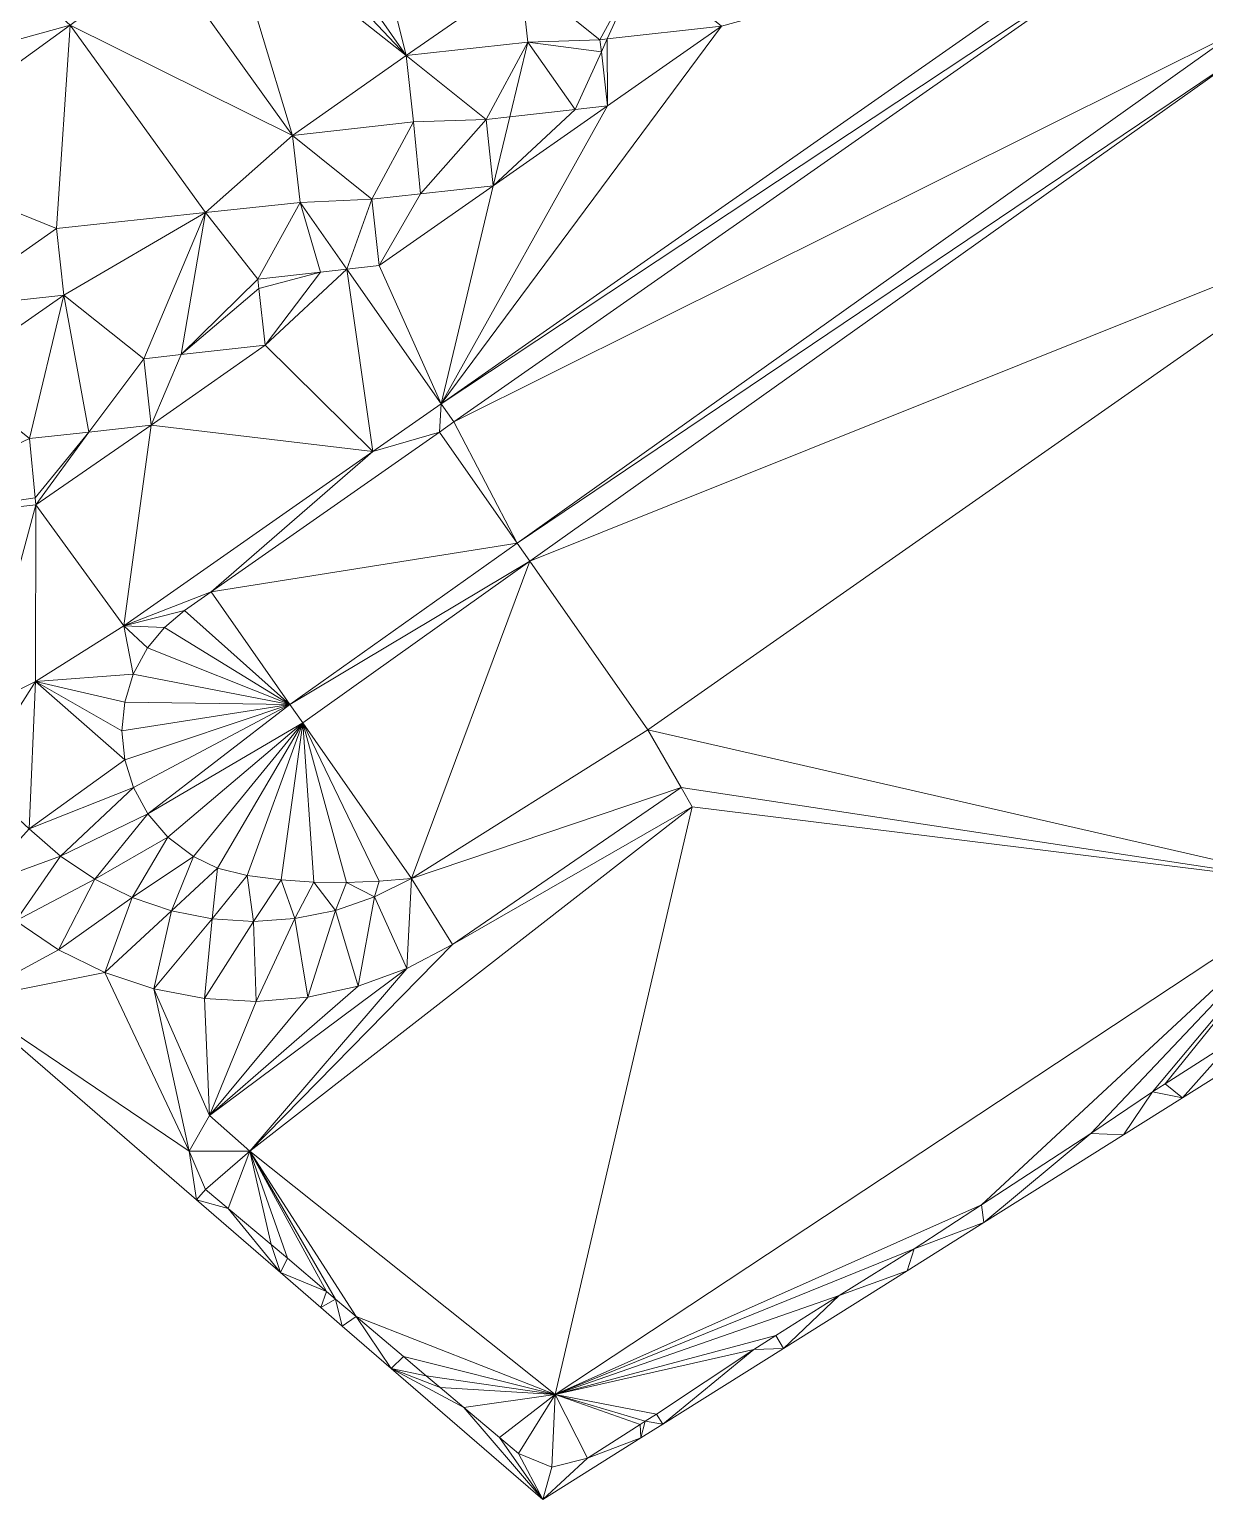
# Model space of a CAD drawing. Header units: metres. Extents: x 1938120 to 1938346, y 5235956 to 5236088.
# Drawn here: x 1938239.7 to 1938292.6, y 5235955.6 to 5236021.8 of the extents above; entities that cross this region are included whole.
import ezdxf

# ---------------------------------------------------------------- set-up
doc = ezdxf.new("R2010")
doc.units = ezdxf.units.M
doc.layers.add('Triangles plates-formes', color=7, linetype='Continuous', lineweight=0, true_color=0x969696)

msp = doc.modelspace()

# ---------------------------------------------------------------- linework, layer by layer
at = {"layer": 'Triangles plates-formes'}
for points in [[(1938293.96, 5236021.622, 479.873), (1938290.63, 5236026.383, 475.999), (1938307.104, 5236037.911, 476.207)], [(1938253.948, 5236031.457, 477.55), (1938256.643, 5236020.588, 477.75), (1938250.711, 5236029.106, 477.55)], [(1938261.798, 5236024.161, 477.73), (1938256.643, 5236020.588, 477.75), (1938253.948, 5236031.457, 477.55)], [(1938249.745, 5236027.908, 477.583), (1938250.711, 5236029.106, 477.55), (1938256.643, 5236020.588, 477.75)], [(1938256.643, 5236020.588, 477.75), (1938248.508, 5236027.022, 477.61), (1938249.745, 5236027.908, 477.583)], [(1938233.307, 5236019.695, 477.085), (1938236.256, 5236026.689, 477.719), (1938241.519, 5236021.954, 478.342)], [(1938248.508, 5236027.022, 477.61), (1938251.527, 5236016.995, 477.87), (1938245.766, 5236025.03, 477.674)], [(1938251.527, 5236016.995, 477.87), (1938248.508, 5236027.022, 477.61), (1938256.643, 5236020.588, 477.75)], [(1938290.068, 5236027.21, 474.959), (1938258.216, 5236004.919, 474.57), (1938270.84, 5236021.909, 474.868)], [(1938290.63, 5236026.383, 475.999), (1938258.216, 5236004.919, 475.61), (1938290.068, 5236027.21, 475.999)], [(1938258.216, 5236004.919, 475.61), (1938290.63, 5236026.383, 475.999), (1938258.789, 5236004.1, 475.61)], [(1938258.789, 5236004.1, 475.61), (1938290.63, 5236026.383, 475.999), (1938293.96, 5236021.622, 479.873)], [(1938241.519, 5236021.954, 477.772), (1938245.766, 5236025.03, 477.674), (1938251.527, 5236016.995, 477.87)], [(1938267.268, 5236024.784, 474.819), (1938265.371, 5236021.303, 474.758), (1938261.798, 5236024.161, 474.779)], [(1938267.268, 5236024.784, 474.819), (1938265.699, 5236021.34, 474.758), (1938265.371, 5236021.303, 474.758)], [(1938265.699, 5236021.34, 474.758), (1938267.268, 5236024.784, 474.819), (1938270.84, 5236021.909, 474.768)], [(1938256.643, 5236020.588, 477.75), (1938261.798, 5236024.161, 477.73), (1938262.12, 5236021.189, 477.737)], [(1938261.798, 5236024.161, 474.779), (1938265.371, 5236021.303, 474.758), (1938262.12, 5236021.189, 474.758)], [(1938233.204, 5236015.932, 478.283), (1938233.307, 5236019.695, 477.085), (1938241.519, 5236021.954, 478.342)], [(1938233.204, 5236015.932, 477.713), (1938241.519, 5236021.954, 477.772), (1938240.912, 5236012.807, 477.94)], [(1938240.912, 5236012.807, 477.94), (1938241.519, 5236021.954, 477.772), (1938247.624, 5236013.526, 477.98)], [(1938251.527, 5236016.995, 477.87), (1938247.624, 5236013.526, 477.98), (1938241.519, 5236021.954, 477.772)], [(1938270.84, 5236021.909, 474.868), (1938258.216, 5236004.919, 474.57), (1938265.712, 5236018.322, 474.805)], [(1938261.641, 5235998.65, 479.67), (1938258.789, 5236004.1, 475.61), (1938293.96, 5236021.622, 479.873)], [(1938261.641, 5235998.65, 479.67), (1938293.96, 5236021.622, 479.873), (1938294.534, 5236020.803, 479.865)], [(1938265.712, 5236018.322, 474.805), (1938265.699, 5236021.34, 474.858), (1938270.84, 5236021.909, 474.868)], [(1938260.242, 5236017.713, 474.697), (1938256.643, 5236020.588, 474.719), (1938262.12, 5236021.189, 474.758)], [(1938260.242, 5236017.713, 474.697), (1938262.12, 5236021.189, 474.758), (1938261.315, 5236017.832, 474.699)], [(1938262.12, 5236021.189, 474.758), (1938264.249, 5236018.159, 474.703), (1938261.315, 5236017.832, 474.699)], [(1938261.641, 5235998.65, 479.67), (1938294.534, 5236020.803, 479.865), (1938262.213, 5235997.83, 479.668)], [(1938265.371, 5236021.303, 474.758), (1938265.434, 5236020.757, 474.748), (1938262.12, 5236021.189, 474.758)], [(1938262.12, 5236021.189, 474.758), (1938265.434, 5236020.757, 474.748), (1938264.249, 5236018.159, 474.703)], [(1938294.534, 5236020.803, 479.865), (1938300.007, 5236012.981, 473.5), (1938262.214, 5235997.83, 479.668)], [(1938265.434, 5236020.757, 474.748), (1938265.712, 5236018.322, 474.705), (1938264.249, 5236018.159, 474.703)], [(1938265.371, 5236021.303, 474.858), (1938265.699, 5236021.34, 474.858), (1938265.434, 5236020.757, 474.848)], [(1938265.434, 5236020.757, 474.848), (1938265.699, 5236021.34, 474.858), (1938265.712, 5236018.322, 474.805)], [(1938251.527, 5236016.995, 477.87), (1938256.643, 5236020.588, 477.75), (1938256.976, 5236017.609, 477.78)], [(1938260.242, 5236017.713, 474.697), (1938256.976, 5236017.609, 474.697), (1938256.643, 5236020.588, 474.719)], [(1938260.57, 5236014.732, 474.744), (1938265.712, 5236018.322, 474.805), (1938258.216, 5236004.919, 474.57)], [(1938265.712, 5236018.322, 474.805), (1938260.57, 5236014.732, 474.744), (1938264.249, 5236018.159, 474.803)], [(1938264.249, 5236018.159, 474.803), (1938260.57, 5236014.732, 474.744), (1938261.315, 5236017.832, 474.799)], [(1938251.527, 5236016.995, 474.658), (1938256.976, 5236017.609, 474.697), (1938255.106, 5236014.124, 474.637)], [(1938256.976, 5236017.609, 474.697), (1938257.293, 5236014.367, 474.639), (1938255.106, 5236014.124, 474.637)], [(1938256.976, 5236017.609, 474.697), (1938260.242, 5236017.713, 474.697), (1938257.293, 5236014.367, 474.639)], [(1938257.293, 5236014.367, 474.639), (1938260.242, 5236017.713, 474.697), (1938260.57, 5236014.732, 474.644)], [(1938260.57, 5236014.732, 474.744), (1938260.242, 5236017.713, 474.797), (1938261.315, 5236017.832, 474.799)], [(1938251.527, 5236016.995, 477.87), (1938251.874, 5236013.981, 477.95), (1938247.624, 5236013.526, 477.98)], [(1938251.527, 5236016.995, 474.658), (1938255.106, 5236014.124, 474.637), (1938251.874, 5236013.981, 474.636)], [(1938235.784, 5236009.213, 477.88), (1938233.204, 5236015.932, 477.713), (1938240.912, 5236012.807, 477.94)], [(1938255.435, 5236011.144, 474.683), (1938260.57, 5236014.732, 474.744), (1938258.216, 5236004.919, 474.57)], [(1938260.57, 5236014.732, 474.744), (1938255.435, 5236011.144, 474.683), (1938257.293, 5236014.367, 474.739)], [(1938255.106, 5236014.124, 474.637), (1938253.974, 5236010.98, 474.581), (1938251.874, 5236013.981, 474.636)], [(1938255.106, 5236014.124, 474.637), (1938255.435, 5236011.144, 474.583), (1938253.974, 5236010.98, 474.581)], [(1938257.293, 5236014.367, 474.739), (1938255.435, 5236011.144, 474.683), (1938255.106, 5236014.124, 474.737)], [(1938241.24, 5236009.812, 474.549), (1938240.912, 5236012.807, 474.57), (1938247.624, 5236013.526, 474.61)], [(1938247.624, 5236013.526, 474.61), (1938244.841, 5236006.948, 474.501), (1938241.24, 5236009.812, 474.549)], [(1938247.624, 5236013.526, 474.61), (1938246.527, 5236007.136, 474.505), (1938244.841, 5236006.948, 474.501)], [(1938249.972, 5236010.532, 474.562), (1938246.527, 5236007.136, 474.505), (1938247.624, 5236013.526, 474.61)], [(1938249.972, 5236010.532, 474.562), (1938247.624, 5236013.526, 474.61), (1938251.874, 5236013.981, 474.636)], [(1938249.972, 5236010.532, 474.562), (1938251.874, 5236013.981, 474.636), (1938252.79, 5236010.847, 474.579)], [(1938252.79, 5236010.847, 474.579), (1938251.874, 5236013.981, 474.636), (1938253.974, 5236010.98, 474.581)], [(1938241.24, 5236009.812, 477.94), (1938235.784, 5236009.213, 477.88), (1938240.912, 5236012.807, 477.94)], [(1938300.007, 5236012.981, 473.5), (1938267.518, 5235990.249, 473.5), (1938262.214, 5235997.83, 479.668)], [(1938298.042, 5235983.259, 473.7), (1938267.518, 5235990.249, 473.7), (1938300.007, 5236012.981, 473.7)], [(1938249.972, 5236010.532, 474.662), (1938252.79, 5236010.847, 474.679), (1938250.02, 5236010.102, 474.653)], [(1938250.02, 5236010.102, 474.653), (1938252.79, 5236010.847, 474.679), (1938250.301, 5236007.558, 474.612)], [(1938250.301, 5236007.558, 474.612), (1938253.974, 5236010.98, 474.681), (1938255.149, 5236002.773, 474.533)], [(1938250.301, 5236007.558, 474.612), (1938252.79, 5236010.847, 474.679), (1938253.974, 5236010.98, 474.681)], [(1938255.435, 5236011.144, 474.683), (1938258.216, 5236004.919, 474.57), (1938253.974, 5236010.98, 474.681)], [(1938253.974, 5236010.98, 474.681), (1938258.216, 5236004.919, 474.57), (1938255.149, 5236002.773, 474.533)], [(1938249.972, 5236010.532, 474.562), (1938250.02, 5236010.102, 474.553), (1938246.527, 5236007.136, 474.505)], [(1938250.02, 5236010.102, 474.553), (1938250.301, 5236007.558, 474.512), (1938246.527, 5236007.136, 474.505)], [(1938236.113, 5236006.231, 474.489), (1938235.784, 5236009.213, 474.51), (1938241.24, 5236009.812, 474.549)], [(1938236.113, 5236006.231, 474.489), (1938241.24, 5236009.812, 474.549), (1938239.697, 5236003.352, 474.439)], [(1938241.24, 5236009.812, 474.549), (1938242.36, 5236003.647, 474.444), (1938239.697, 5236003.352, 474.439)], [(1938241.24, 5236009.812, 474.549), (1938244.841, 5236006.948, 474.501), (1938242.36, 5236003.647, 474.444)], [(1938250.301, 5236007.558, 474.612), (1938255.149, 5236002.773, 474.533), (1938245.167, 5236003.957, 474.55)], [(1938246.527, 5236007.136, 474.605), (1938250.301, 5236007.558, 474.612), (1938245.167, 5236003.957, 474.55)], [(1938242.36, 5236003.647, 474.444), (1938244.841, 5236006.948, 474.501), (1938245.167, 5236003.957, 474.45)], [(1938244.841, 5236006.948, 474.601), (1938246.527, 5236007.136, 474.605), (1938245.167, 5236003.957, 474.55)], [(1938236.113, 5236006.231, 474.489), (1938239.697, 5236003.352, 474.439), (1938231.345, 5235999.406, 474.376)], [(1938258.144, 5236003.648, 475.61), (1938255.149, 5236002.773, 475.573), (1938258.216, 5236004.919, 475.61)], [(1938258.789, 5236004.1, 475.61), (1938258.144, 5236003.648, 475.61), (1938258.216, 5236004.919, 475.61)], [(1938239.954, 5236000.688, 474.494), (1938239.697, 5236003.352, 474.539), (1938242.36, 5236003.647, 474.544)], [(1938239.985, 5236000.371, 474.489), (1938239.954, 5236000.688, 474.494), (1938242.36, 5236003.647, 474.544)], [(1938245.167, 5236003.957, 474.55), (1938243.944, 5235994.931, 474.396), (1938239.985, 5236000.371, 474.489)], [(1938245.167, 5236003.957, 474.55), (1938239.985, 5236000.371, 474.489), (1938242.36, 5236003.647, 474.544)], [(1938255.149, 5236002.773, 474.533), (1938243.944, 5235994.931, 474.396), (1938245.167, 5236003.957, 474.55)], [(1938247.869, 5235996.46, 475.477), (1938255.149, 5236002.773, 475.573), (1938258.144, 5236003.648, 475.61)], [(1938247.869, 5235996.46, 475.477), (1938258.144, 5236003.648, 475.603), (1938261.641, 5235998.65, 479.668)], [(1938258.144, 5236003.648, 475.603), (1938258.789, 5236004.1, 475.61), (1938261.641, 5235998.65, 479.67)], [(1938239.697, 5236003.352, 474.439), (1938239.954, 5236000.688, 474.394), (1938231.345, 5235999.406, 474.376)], [(1938247.869, 5235996.46, 475.477), (1938243.944, 5235994.931, 475.436), (1938255.149, 5236002.773, 475.573)], [(1938239.954, 5236000.688, 474.394), (1938239.985, 5236000.371, 474.389), (1938231.345, 5235999.406, 474.376)], [(1938239.985, 5236000.371, 474.489), (1938237.511, 5235991.204, 474.322), (1938231.345, 5235999.406, 474.476)], [(1938239.961, 5235992.414, 474.349), (1938237.511, 5235991.204, 474.322), (1938239.985, 5236000.371, 474.489)], [(1938239.961, 5235992.414, 474.349), (1938239.985, 5236000.371, 474.489), (1938243.944, 5235994.931, 474.396)], [(1938247.869, 5235996.46, 475.477), (1938261.641, 5235998.65, 479.668), (1938251.416, 5235991.39, 479.602)], [(1938262.213, 5235997.83, 479.668), (1938251.416, 5235991.39, 479.602), (1938261.641, 5235998.65, 479.67)], [(1938251.416, 5235991.39, 479.602), (1938262.213, 5235997.83, 479.668), (1938251.993, 5235990.565, 479.602)], [(1938251.993, 5235990.565, 479.602), (1938262.213, 5235997.83, 479.668), (1938256.895, 5235983.559, 474.608)], [(1938256.895, 5235983.559, 474.608), (1938262.213, 5235997.83, 479.668), (1938267.518, 5235990.249, 473.5)], [(1938267.518, 5235990.249, 473.5), (1938262.213, 5235997.83, 479.668), (1938262.214, 5235997.83, 479.668)], [(1938247.869, 5235996.46, 475.477), (1938246.67, 5235995.621, 475.528), (1938243.944, 5235994.931, 475.436)], [(1938251.416, 5235991.39, 479.602), (1938246.67, 5235995.621, 475.528), (1938247.869, 5235996.46, 475.477)], [(1938246.67, 5235995.621, 475.528), (1938245.764, 5235994.856, 475.57), (1938243.944, 5235994.931, 475.436)], [(1938245.764, 5235994.856, 475.57), (1938246.67, 5235995.621, 475.528), (1938251.416, 5235991.39, 479.602)], [(1938239.961, 5235992.414, 475.389), (1938243.944, 5235994.931, 475.436), (1938244.363, 5235992.755, 475.659)], [(1938245.009, 5235993.942, 475.612), (1938243.944, 5235994.931, 475.436), (1938245.764, 5235994.856, 475.57)], [(1938244.363, 5235992.755, 475.659), (1938243.944, 5235994.931, 475.436), (1938245.009, 5235993.942, 475.612)], [(1938251.416, 5235991.39, 479.602), (1938245.009, 5235993.942, 475.612), (1938245.764, 5235994.856, 475.57)], [(1938245.009, 5235993.942, 475.612), (1938251.416, 5235991.39, 479.602), (1938244.363, 5235992.755, 475.659)], [(1938239.961, 5235992.414, 475.389), (1938239.684, 5235985.784, 475.744), (1938237.199, 5235988.086, 475.649)], [(1938239.961, 5235992.414, 475.389), (1938237.199, 5235988.086, 475.649), (1938237.511, 5235991.204, 475.362)], [(1938239.684, 5235985.784, 475.744), (1938239.961, 5235992.414, 475.389), (1938243.986, 5235988.898, 475.797)], [(1938239.961, 5235992.414, 475.389), (1938244.363, 5235992.755, 475.659), (1938243.979, 5235991.492, 475.705)], [(1938239.961, 5235992.414, 475.389), (1938243.979, 5235991.492, 475.705), (1938243.854, 5235990.193, 475.751)], [(1938243.854, 5235990.193, 475.751), (1938243.986, 5235988.898, 475.797), (1938239.961, 5235992.414, 475.389)], [(1938244.363, 5235992.755, 475.659), (1938251.416, 5235991.39, 479.602), (1938243.979, 5235991.492, 475.705)], [(1938243.854, 5235990.193, 475.751), (1938243.979, 5235991.492, 475.705), (1938251.416, 5235991.39, 479.602)], [(1938243.986, 5235988.898, 475.797), (1938243.854, 5235990.193, 475.751), (1938251.416, 5235991.39, 479.602)], [(1938243.986, 5235988.898, 475.797), (1938251.416, 5235991.39, 479.602), (1938244.375, 5235987.643, 475.796)], [(1938244.375, 5235987.643, 475.796), (1938251.416, 5235991.39, 479.602), (1938245.018, 5235986.47, 475.795)], [(1938251.993, 5235990.565, 479.602), (1938245.018, 5235986.47, 475.795), (1938251.416, 5235991.39, 479.602)], [(1938245.917, 5235985.419, 475.794), (1938245.018, 5235986.47, 475.795), (1938251.993, 5235990.565, 479.602)], [(1938245.917, 5235985.419, 475.794), (1938251.993, 5235990.565, 479.602), (1938247.08, 5235984.54, 475.793)], [(1938251.993, 5235990.565, 479.602), (1938248.162, 5235984.024, 475.651), (1938247.08, 5235984.54, 475.793)], [(1938248.162, 5235984.024, 475.651), (1938251.993, 5235990.565, 479.602), (1938249.49, 5235983.684, 475.488)], [(1938249.49, 5235983.684, 475.488), (1938251.993, 5235990.565, 479.602), (1938251.025, 5235983.497, 475.305)], [(1938251.993, 5235990.565, 479.602), (1938252.487, 5235983.397, 475.13), (1938251.025, 5235983.497, 475.305)], [(1938253.961, 5235983.375, 474.956), (1938252.487, 5235983.397, 475.13), (1938251.993, 5235990.565, 479.602)], [(1938253.961, 5235983.375, 474.956), (1938251.993, 5235990.565, 479.602), (1938255.43, 5235983.428, 474.782)], [(1938251.993, 5235990.565, 479.602), (1938256.895, 5235983.559, 474.608), (1938255.43, 5235983.428, 474.782)], [(1938267.518, 5235990.249, 473.2), (1938269.02, 5235987.652, 473.2), (1938256.895, 5235983.559, 474.308)], [(1938298.042, 5235983.259, 473.7), (1938269.02, 5235987.652, 473.7), (1938267.518, 5235990.249, 473.7)], [(1938243.986, 5235988.898, 475.797), (1938244.375, 5235987.643, 475.796), (1938239.684, 5235985.784, 475.744)], [(1938241.087, 5235984.555, 475.796), (1938239.684, 5235985.784, 475.744), (1938244.375, 5235987.643, 475.796)], [(1938241.087, 5235984.555, 475.796), (1938244.375, 5235987.643, 475.796), (1938245.018, 5235986.47, 475.795)], [(1938269.02, 5235987.652, 473.2), (1938258.733, 5235980.581, 474.343), (1938256.895, 5235983.559, 474.308)], [(1938258.733, 5235980.581, 474.643), (1938269.02, 5235987.652, 473.5), (1938269.52, 5235986.786, 473.5)], [(1938269.52, 5235986.786, 473.7), (1938269.02, 5235987.652, 473.7), (1938298.042, 5235983.259, 473.7)], [(1938242.639, 5235983.52, 475.848), (1938241.087, 5235984.555, 475.796), (1938245.018, 5235986.47, 475.795)], [(1938245.917, 5235985.419, 475.794), (1938242.639, 5235983.52, 475.848), (1938245.018, 5235986.47, 475.795)], [(1938258.733, 5235980.581, 474.643), (1938269.52, 5235986.786, 473.5), (1938249.605, 5235971.284, 473.5)], [(1938269.52, 5235986.786, 473.7), (1938263.35, 5235960.341, 473.7), (1938249.605, 5235971.284, 473.7)], [(1938263.35, 5235960.341, 473.7), (1938269.52, 5235986.786, 473.7), (1938298.042, 5235983.259, 473.7)], [(1938237.334, 5235983.191, 475.332), (1938239.684, 5235985.784, 475.304), (1938241.087, 5235984.555, 475.356)], [(1938242.639, 5235983.52, 475.848), (1938245.917, 5235985.419, 475.794), (1938244.313, 5235982.698, 475.76)], [(1938247.08, 5235984.54, 475.793), (1938244.313, 5235982.698, 475.76), (1938245.917, 5235985.419, 475.794)], [(1938241.087, 5235984.555, 475.356), (1938239.073, 5235981.647, 475.375), (1938237.334, 5235983.191, 475.332)], [(1938239.073, 5235981.647, 475.375), (1938241.087, 5235984.555, 475.356), (1938242.639, 5235983.52, 475.408)], [(1938246.081, 5235982.101, 475.595), (1938244.313, 5235982.698, 475.76), (1938247.08, 5235984.54, 475.793)], [(1938248.162, 5235984.024, 475.651), (1938246.081, 5235982.101, 475.595), (1938247.08, 5235984.54, 475.793)], [(1938248.162, 5235984.024, 475.651), (1938247.911, 5235981.741, 475.431), (1938246.081, 5235982.101, 475.595)], [(1938248.162, 5235984.024, 475.651), (1938249.49, 5235983.684, 475.488), (1938247.911, 5235981.741, 475.431)], [(1938247.911, 5235981.741, 475.431), (1938249.49, 5235983.684, 475.488), (1938249.772, 5235981.624, 475.266)], [(1938249.49, 5235983.684, 475.488), (1938251.025, 5235983.497, 475.305), (1938249.772, 5235981.624, 475.266)], [(1938239.073, 5235981.647, 475.375), (1938242.639, 5235983.52, 475.408), (1938241.003, 5235980.351, 475.417)], [(1938244.313, 5235982.698, 475.46), (1938241.003, 5235980.351, 475.417), (1938242.639, 5235983.52, 475.408)], [(1938249.772, 5235981.624, 475.266), (1938251.025, 5235983.497, 475.305), (1938251.633, 5235981.751, 475.102)], [(1938252.487, 5235983.397, 475.13), (1938251.633, 5235981.751, 475.102), (1938251.025, 5235983.497, 475.305)], [(1938252.487, 5235983.397, 475.13), (1938253.461, 5235982.121, 474.937), (1938251.633, 5235981.751, 475.102)], [(1938253.461, 5235982.121, 474.937), (1938252.487, 5235983.397, 475.13), (1938253.961, 5235983.375, 474.956)], [(1938255.225, 5235982.727, 474.772), (1938253.461, 5235982.121, 474.937), (1938253.961, 5235983.375, 474.956)], [(1938255.43, 5235983.428, 474.782), (1938255.225, 5235982.727, 474.772), (1938253.961, 5235983.375, 474.956)], [(1938255.43, 5235983.428, 474.782), (1938256.895, 5235983.559, 474.608), (1938255.225, 5235982.727, 474.772)], [(1938255.225, 5235982.727, 474.472), (1938256.895, 5235983.559, 474.308), (1938256.674, 5235979.501, 474.502)], [(1938256.674, 5235979.501, 474.502), (1938256.895, 5235983.559, 474.308), (1938258.733, 5235980.581, 474.343)], [(1938282.54, 5235968.869, 475.822), (1938263.35, 5235960.341, 473.5), (1938298.042, 5235983.259, 473.5)], [(1938298.042, 5235983.259, 473.5), (1938287.464, 5235972.077, 475.847), (1938282.54, 5235968.869, 475.822)], [(1938298.042, 5235983.259, 473.5), (1938290.235, 5235973.948, 475.824), (1938287.464, 5235972.077, 475.847)], [(1938290.804, 5235974.311, 475.82), (1938290.235, 5235973.948, 475.824), (1938298.042, 5235983.259, 473.5)], [(1938293.928, 5235976.306, 475.869), (1938290.804, 5235974.311, 475.82), (1938298.042, 5235983.259, 473.5)], [(1938244.313, 5235982.698, 475.46), (1938243.089, 5235979.324, 475.46), (1938241.003, 5235980.351, 475.417)], [(1938246.081, 5235982.101, 475.295), (1938243.089, 5235979.324, 475.46), (1938244.313, 5235982.698, 475.46)], [(1938254.489, 5235978.706, 474.662), (1938253.461, 5235982.121, 474.637), (1938255.225, 5235982.727, 474.472)], [(1938255.225, 5235982.727, 474.472), (1938256.674, 5235979.501, 474.502), (1938254.489, 5235978.706, 474.662)], [(1938245.294, 5235978.587, 475.3), (1938243.089, 5235979.324, 475.46), (1938246.081, 5235982.101, 475.295)], [(1938246.081, 5235982.101, 475.295), (1938247.911, 5235981.741, 475.131), (1938245.294, 5235978.587, 475.3)], [(1938245.294, 5235978.587, 475.3), (1938247.911, 5235981.741, 475.131), (1938247.578, 5235978.151, 475.141)], [(1938249.772, 5235981.624, 474.966), (1938247.578, 5235978.151, 475.141), (1938247.911, 5235981.741, 475.131)], [(1938249.9, 5235978.025, 474.981), (1938249.772, 5235981.624, 474.966), (1938251.633, 5235981.751, 474.802)], [(1938251.633, 5235981.751, 474.802), (1938252.218, 5235978.211, 474.822), (1938249.9, 5235978.025, 474.981)], [(1938251.633, 5235981.751, 474.802), (1938253.461, 5235982.121, 474.637), (1938252.218, 5235978.211, 474.822)], [(1938254.489, 5235978.706, 474.662), (1938252.218, 5235978.211, 474.822), (1938253.461, 5235982.121, 474.637)], [(1938241.003, 5235980.351, 475.857), (1938236.809, 5235978.079, 475.008), (1938239.073, 5235981.647, 475.815)], [(1938247.578, 5235978.151, 475.141), (1938249.772, 5235981.624, 474.966), (1938249.9, 5235978.025, 474.981)], [(1938243.089, 5235979.324, 475.76), (1938236.809, 5235978.079, 475.008), (1938241.003, 5235980.351, 475.857)], [(1938258.733, 5235980.581, 474.643), (1938249.605, 5235971.284, 473.5), (1938256.674, 5235979.501, 474.802)], [(1938243.089, 5235979.324, 475.76), (1938246.878, 5235971.283, 475.318), (1938236.809, 5235978.079, 475.008)], [(1938246.878, 5235971.283, 475.318), (1938243.089, 5235979.324, 475.76), (1938245.294, 5235978.587, 475.6)], [(1938256.674, 5235979.501, 474.802), (1938249.605, 5235971.284, 473.5), (1938247.798, 5235972.889, 475.111)], [(1938254.489, 5235978.706, 474.962), (1938256.674, 5235979.501, 474.802), (1938247.798, 5235972.889, 475.111)], [(1938245.294, 5235978.587, 475.6), (1938247.578, 5235978.151, 475.441), (1938247.798, 5235972.889, 475.111)], [(1938245.294, 5235978.587, 475.6), (1938247.798, 5235972.889, 475.111), (1938246.878, 5235971.283, 475.318)], [(1938254.489, 5235978.706, 474.962), (1938247.798, 5235972.889, 475.111), (1938252.218, 5235978.211, 475.122)], [(1938236.809, 5235978.079, 475.008), (1938246.878, 5235971.283, 475.318), (1938247.209, 5235969.087, 475.24)], [(1938247.578, 5235978.151, 475.441), (1938249.9, 5235978.025, 475.281), (1938247.798, 5235972.889, 475.111)], [(1938247.798, 5235972.889, 475.111), (1938249.9, 5235978.025, 475.281), (1938252.218, 5235978.211, 475.122)], [(1938291.586, 5235973.688, 475.824), (1938290.804, 5235974.311, 475.82), (1938293.928, 5235976.306, 475.869)], [(1938293.928, 5235976.306, 475.869), (1938294.981, 5235975.821, 475.877), (1938291.586, 5235973.688, 475.824)], [(1938288.931, 5235972.019, 475.844), (1938287.464, 5235972.077, 475.847), (1938290.235, 5235973.948, 475.824)], [(1938290.235, 5235973.948, 475.824), (1938291.586, 5235973.688, 475.824), (1938288.931, 5235972.019, 475.844)], [(1938291.586, 5235973.688, 475.824), (1938290.235, 5235973.948, 475.824), (1938290.804, 5235974.311, 475.82)], [(1938246.878, 5235971.283, 475.318), (1938247.798, 5235972.889, 475.111), (1938249.605, 5235971.284, 473.5)], [(1938287.464, 5235972.077, 475.847), (1938282.652, 5235968.074, 475.815), (1938282.54, 5235968.869, 475.822)], [(1938282.652, 5235968.074, 475.815), (1938287.464, 5235972.077, 475.847), (1938288.931, 5235972.019, 475.844)], [(1938247.62, 5235969.561, 475.24), (1938246.878, 5235971.283, 475.318), (1938249.605, 5235971.284, 473.5)], [(1938246.878, 5235971.283, 475.318), (1938247.62, 5235969.561, 475.24), (1938247.209, 5235969.087, 475.24)], [(1938248.639, 5235968.707, 475.262), (1938247.62, 5235969.561, 475.24), (1938249.605, 5235971.284, 473.5)], [(1938250.567, 5235967.085, 475.304), (1938248.639, 5235968.707, 475.262), (1938249.605, 5235971.284, 473.5)], [(1938254.398, 5235963.84, 475.409), (1938253.469, 5235964.627, 475.385), (1938249.605, 5235971.284, 473.5)], [(1938263.35, 5235960.341, 473.5), (1938254.398, 5235963.84, 475.409), (1938249.605, 5235971.284, 473.5)], [(1938249.605, 5235971.284, 473.5), (1938253.469, 5235964.627, 475.385), (1938253.058, 5235964.976, 475.374)], [(1938251.305, 5235966.465, 475.325), (1938249.605, 5235971.284, 473.5), (1938253.058, 5235964.976, 475.374)], [(1938250.567, 5235967.085, 475.304), (1938249.605, 5235971.284, 473.5), (1938251.305, 5235966.465, 475.325)], [(1938247.62, 5235969.561, 475.24), (1938248.639, 5235968.707, 475.262), (1938247.209, 5235969.087, 475.24)], [(1938248.639, 5235968.707, 475.262), (1938250.987, 5235965.819, 475.323), (1938247.209, 5235969.087, 475.24)], [(1938250.987, 5235965.819, 475.323), (1938248.639, 5235968.707, 475.262), (1938250.567, 5235967.085, 475.304)], [(1938263.35, 5235960.341, 473.5), (1938282.54, 5235968.869, 475.822), (1938279.507, 5235966.893, 475.808)], [(1938282.652, 5235968.074, 475.815), (1938279.507, 5235966.893, 475.807), (1938282.54, 5235968.869, 475.822)], [(1938282.652, 5235968.074, 475.815), (1938279.192, 5235965.901, 475.798), (1938279.507, 5235966.893, 475.807)], [(1938251.305, 5235966.465, 475.325), (1938250.987, 5235965.819, 475.323), (1938250.567, 5235967.085, 475.304)], [(1938250.987, 5235965.819, 475.323), (1938251.305, 5235966.465, 475.325), (1938253.058, 5235964.976, 475.374)], [(1938263.35, 5235960.341, 473.5), (1938279.507, 5235966.893, 475.808), (1938276.141, 5235964.795, 475.739)], [(1938279.507, 5235966.893, 475.807), (1938279.192, 5235965.901, 475.798), (1938276.141, 5235964.795, 475.739)], [(1938250.987, 5235965.819, 475.323), (1938253.058, 5235964.976, 475.374), (1938252.809, 5235964.244, 475.374)], [(1938279.192, 5235965.901, 475.798), (1938273.636, 5235962.411, 475.685), (1938276.141, 5235964.795, 475.739)], [(1938253.469, 5235964.627, 475.385), (1938252.809, 5235964.244, 475.374), (1938253.058, 5235964.976, 475.374)], [(1938252.809, 5235964.244, 475.374), (1938253.469, 5235964.627, 475.385), (1938253.77, 5235963.412, 475.4)], [(1938253.77, 5235963.412, 475.4), (1938253.469, 5235964.627, 475.385), (1938254.398, 5235963.84, 475.409)], [(1938273.283, 5235962.983, 475.68), (1938263.35, 5235960.341, 473.5), (1938276.141, 5235964.795, 475.739)], [(1938273.636, 5235962.411, 475.685), (1938273.283, 5235962.983, 475.68), (1938276.141, 5235964.795, 475.739)], [(1938253.77, 5235963.412, 475.4), (1938254.398, 5235963.84, 475.409), (1938255.972, 5235961.509, 475.456)], [(1938255.972, 5235961.509, 475.456), (1938254.398, 5235963.84, 475.409), (1938256.522, 5235962.046, 475.463)], [(1938256.522, 5235962.046, 475.463), (1938254.398, 5235963.84, 475.409), (1938263.35, 5235960.341, 473.5)], [(1938272.297, 5235962.358, 475.682), (1938263.35, 5235960.341, 473.5), (1938273.283, 5235962.983, 475.68)], [(1938273.636, 5235962.411, 475.685), (1938272.297, 5235962.358, 475.682), (1938273.283, 5235962.983, 475.68)], [(1938257.553, 5235961.178, 475.489), (1938255.972, 5235961.509, 475.456), (1938256.522, 5235962.046, 475.463)], [(1938257.553, 5235961.178, 475.489), (1938256.522, 5235962.046, 475.463), (1938263.35, 5235960.341, 473.5)], [(1938267.913, 5235959.448, 475.69), (1938263.35, 5235960.341, 473.5), (1938272.297, 5235962.358, 475.682)], [(1938268.202, 5235958.998, 475.694), (1938267.913, 5235959.448, 475.69), (1938272.297, 5235962.358, 475.682)], [(1938273.636, 5235962.411, 475.685), (1938268.202, 5235958.998, 475.694), (1938272.297, 5235962.358, 475.682)], [(1938258.185, 5235960.646, 475.504), (1938255.972, 5235961.509, 475.456), (1938257.553, 5235961.178, 475.489)], [(1938255.972, 5235961.509, 475.456), (1938258.185, 5235960.646, 475.504), (1938259.247, 5235959.749, 475.53)], [(1938259.247, 5235959.749, 475.53), (1938262.799, 5235955.604, 475.62), (1938255.972, 5235961.509, 475.456)], [(1938258.185, 5235960.646, 475.504), (1938257.553, 5235961.178, 475.489), (1938263.35, 5235960.341, 473.5)], [(1938263.35, 5235960.341, 473.5), (1938259.247, 5235959.749, 475.53), (1938258.185, 5235960.646, 475.504)], [(1938260.842, 5235958.406, 475.568), (1938259.247, 5235959.749, 475.53), (1938263.35, 5235960.341, 473.5)], [(1938260.842, 5235958.406, 475.568), (1938263.35, 5235960.341, 473.5), (1938261.698, 5235957.684, 475.588)], [(1938263.35, 5235960.341, 473.5), (1938263.205, 5235957.07, 475.621), (1938261.698, 5235957.684, 475.588)], [(1938263.205, 5235957.07, 475.621), (1938263.35, 5235960.341, 473.5), (1938264.811, 5235957.469, 475.651)], [(1938263.35, 5235960.341, 473.5), (1938267.913, 5235959.448, 475.69), (1938267.409, 5235959.127, 475.691)], [(1938263.35, 5235960.341, 473.5), (1938267.409, 5235959.127, 475.691), (1938267.187, 5235958.985, 475.691)], [(1938267.187, 5235958.985, 475.691), (1938264.811, 5235957.469, 475.651), (1938263.35, 5235960.341, 473.5)], [(1938259.247, 5235959.749, 475.53), (1938260.842, 5235958.406, 475.568), (1938262.799, 5235955.604, 475.62)], [(1938268.202, 5235958.998, 475.694), (1938267.409, 5235959.127, 475.691), (1938267.913, 5235959.448, 475.69)], [(1938267.216, 5235958.379, 475.695), (1938264.811, 5235957.469, 475.651), (1938267.187, 5235958.985, 475.691)], [(1938267.216, 5235958.379, 475.695), (1938267.187, 5235958.985, 475.691), (1938267.409, 5235959.127, 475.691)], [(1938267.409, 5235959.127, 475.691), (1938268.202, 5235958.998, 475.694), (1938267.216, 5235958.379, 475.695)], [(1938261.698, 5235957.684, 475.588), (1938262.799, 5235955.604, 475.62), (1938260.842, 5235958.406, 475.568)], [(1938264.811, 5235957.469, 475.651), (1938267.216, 5235958.379, 475.695), (1938262.799, 5235955.604, 475.62)], [(1938262.799, 5235955.604, 475.62), (1938261.698, 5235957.684, 475.588), (1938263.205, 5235957.07, 475.621)], [(1938262.799, 5235955.604, 475.62), (1938263.205, 5235957.07, 475.621), (1938264.811, 5235957.469, 475.651)]]:
    msp.add_3dface(points, dxfattribs=at)

doc.saveas('drawing.dxf')
